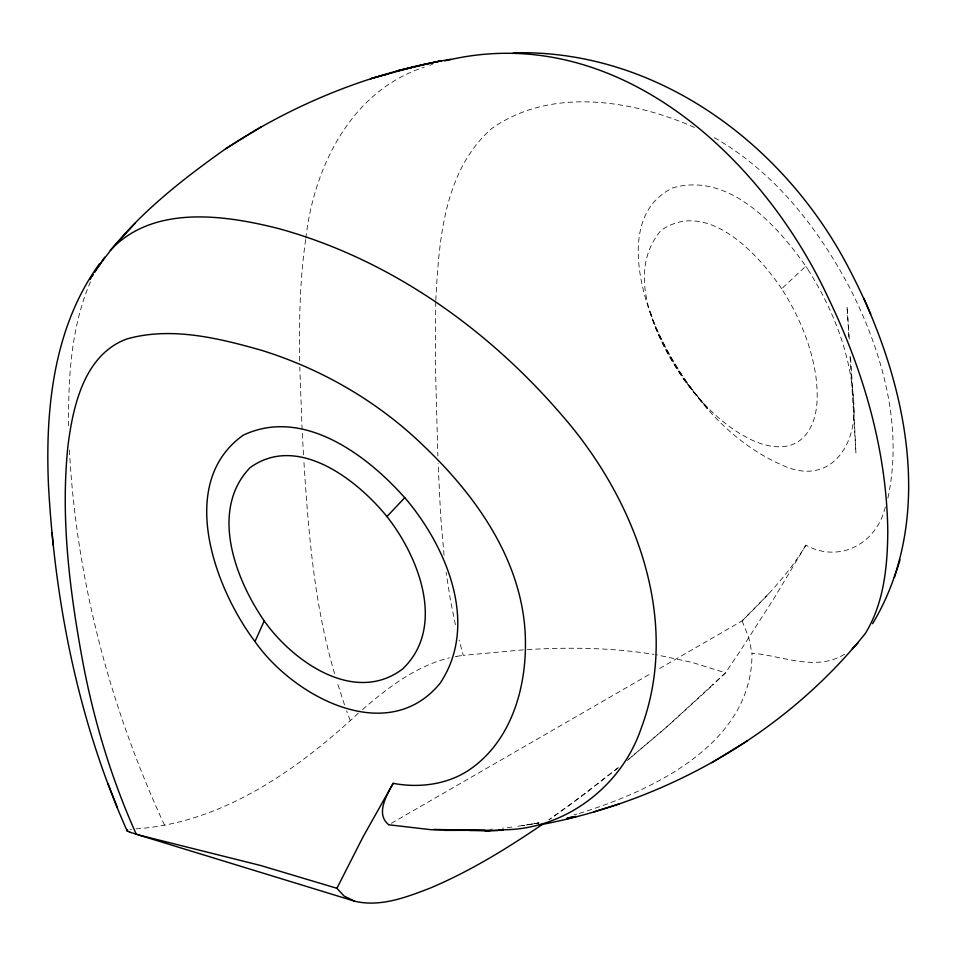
<?xml version="1.0" encoding="UTF-8"?>
<svg xmlns="http://www.w3.org/2000/svg" width="956" height="956" viewBox="0 0 956 956"><rect width="100%" height="100%" fill="white"/><g stroke="black" fill="none" stroke-linecap="round" stroke-linejoin="round"><path stroke-width="0.72" stroke-dasharray="4.78 3.58" d="M435.745 301.714L435.303 361.499L437.848 456.012M435.793 300.375C438.947 240.721 443.68 170.55 491.874 128.451C551.23 86.554 633.29 100.105 695.789 127.996M305.669 239.514C299.766 280.311 299.001 321.646 299.718 362.79M305.872 238.235C313.819 166.786 351.712 90.366 424.345 67.171M887.885 498.076C903.229 427.428 882.938 354.007 851.222 290.684C819.376 229.464 774.922 172.08 714.072 137.533M885.304 506.979C876.724 543.534 839.774 563.646 805.848 545.171C788.987 573.755 765.637 597.763 742.095 620.898L656.999 670.001M90.497 281.721C70.983 326.976 68.223 377.369 68.605 425.982M805.848 545.171L774.372 597.775L740.183 651L725.508 672.833L712.71 685.105M768.624 593.795L742.394 620.599M710.87 686.862L669.009 724.995L627.1 760.594M781.661 288.784C757.845 253.376 706.711 198.37 660.919 230.539C623.993 274.133 656.641 338.723 683.504 378.946C701.059 402.882 722.449 425.014 749.11 438.696C765.362 447.073 788.079 451.937 802.825 438.027C818.73 422.062 818.456 397.182 815.886 376.329C811.309 345.044 798.678 315.289 781.661 288.784L805.788 266.222C776.858 225.078 729.081 171.805 672.845 187.83C621.89 212.626 637.568 283.263 654.776 324.932C680.756 382.938 722.425 438.935 782.02 465.082C831.254 487.99 859.563 442.64 853.266 397.875L850.35 355.094M136.027 828.84C222.258 822.949 296.91 770.297 358.357 713.212M362.515 709.543C388.064 687.519 416.099 666.009 449.463 657.824M618.078 767.728L586.41 792.632L549.067 819.794M628.295 759.494L665.101 728.424L725.508 672.833L692.013 662.377L656.461 654.788M618.197 767.811L570.66 804.366L548.947 819.698M844.638 654.203C815.958 671.984 782.116 655.541 751.966 653.199C752.814 743.828 652.195 790.971 578.249 813.711M391.386 823.295L651.837 672.976M429.746 65.295L432.459 64.399M574.066 814.87L576.862 814.106M536.208 823.427L538.945 822.913M455.319 656.569L456.777 656.306M456.86 656.294L463.074 655.386M539.053 822.937L514.878 826.737M532.301 824L522.107 825.733L533.388 823.881M533.759 823.749L539.578 822.758M130.159 829.473L131.558 829.306M511.926 827.095L502.533 828.171M492.448 829.115L489.866 829.342M523.398 649.829L463.254 655.362L459.095 640.03M527.222 649.59C569.465 647.128 612.079 647.642 653.94 654.382M707.38 408.415C681.939 379.926 660.154 347.315 649.757 310.21C661.48 346.646 682.787 379.365 707.38 408.415L683.504 378.946L691.929 389.367M805.788 266.222L806.231 266.879M806.661 267.549L807.533 268.875M807.963 269.532C832.329 308.119 850.075 352.023 853.266 397.875L855.931 452.714L850.004 355.178M742.095 620.898L748.715 637.353L751.966 653.139M164.48 825.136C109.809 706.759 75.954 578.404 69.31 448.005M350.231 720.537L346.622 710.81M344.554 704.966L336.894 681.497M334.576 673.657C314.166 604.395 308.37 532.098 303.829 460.374M455.391 624.698L450.443 600.213L446.094 572.226M444.05 555.305L440.656 515.941L438.099 463.373M849.251 338.854L847.04 306.398L849.024 338.914M303.494 454.817L302.168 430.989M302.096 429.626L299.802 367.092"/><path stroke-width="1.43" d="M872.577 623.694C937.74 515.296 905.009 376.186 850.147 270.787C786.298 145.587 657.931 48.923 513.3 52.819M894.386 577.555L900.038 559.822M254.977 641.536C214.825 588.418 175.928 483.031 243.242 435.195C303.817 406.455 369.04 456.442 407.101 500.418C447.42 548.935 478.908 625.14 440.119 683.217C387.407 747.652 292.954 696.111 254.977 641.536L264.238 620.922C235.331 579.205 209.28 510.134 250.078 467.639C297.507 433.343 356.947 479.625 386.953 516.575C418.836 556.87 446.416 627.232 402.548 669.045C354.628 705.158 292.847 661.528 264.238 620.922M354.557 901.173L344.148 896.107L336.918 888.303L363.053 836.858L393.155 783.334C418.883 788.198 446.978 784.745 469.073 769.986C515.212 738.785 529.397 677.35 524.557 624.71C517.626 554.552 474.212 494.192 424.643 446.822C378.827 402.07 322.088 369.028 260.94 350.135C217.992 337.994 171.064 326.498 126.897 338.938C84.248 354.616 72.931 406.133 67.912 446.249C60.479 518.152 69.645 590.617 82.694 661.361C93.855 720.788 111.505 779.044 136.266 834.253L354.557 901.173C380.297 907.411 406.479 897.206 430.224 888.076C470.256 871.215 507.385 848.259 543.199 823.857M393.155 783.334C386.893 794.926 375.206 813.915 388.686 824.693M97.679 267.788C130.948 219.617 178.294 182.333 225.652 148.801C293.492 103.965 370.474 72.62 450.778 59.284M92.971 274.599L89.721 279.499L93.031 274.551M94.596 272.137L97.859 267.238M94.692 272.078L104.634 257.248M99.448 263.82C53.572 327.203 45.183 408.81 48.457 484.812C54.886 603.487 78.667 722.091 127.172 831.003L129.849 832.174M539.351 824.968C665.711 801.439 784.733 734.017 865.371 633.398C884.121 602.901 887.55 565.88 887.789 530.855C886.642 450.288 863.555 371.155 828.756 298.917C762.458 155.254 614.158 19.311 444.887 60.873M112.33 248.154L135.477 222.951M110.227 250.4C153.008 204.656 223.8 214.753 278.375 228.52C389.355 258.921 487.13 328.243 561.65 414.928C634.736 498.411 682.022 619.775 641.022 728.759C621.161 787.17 563.98 830.155 501.972 829.772M386.953 516.575L404.77 497.658M857.914 643.149L852.322 648.61M711.814 762.685L747.317 740.876M225.652 148.801L261.143 126.861M127.626 829.939L127.172 831.003M593.568 811.919L619.44 803.829M414.629 66.633L370.581 78.715L388.722 73.755M566.836 818.981L575.966 816.555L567.231 818.049M567.446 818.025L575.966 816.555M500.358 829.844L498.733 829.904M471.666 830.274L431.228 829.724L388.805 824.789M503.011 830.25L484.943 830.716L497.873 830.441M485.182 830.298L444.719 830.382M469.838 830.513L490.034 830.609L433.462 829.426M138.704 834.982L260.797 865.55L336.918 888.303M137.198 834.528L129.885 832.186M863.686 297.842L870.713 314.166M108.028 783.645L117.469 807.88M52.114 532.791L53.07 545.04M423.245 64.59L396.477 71.091L441.397 60.742L423.245 64.59"/></g></svg>
